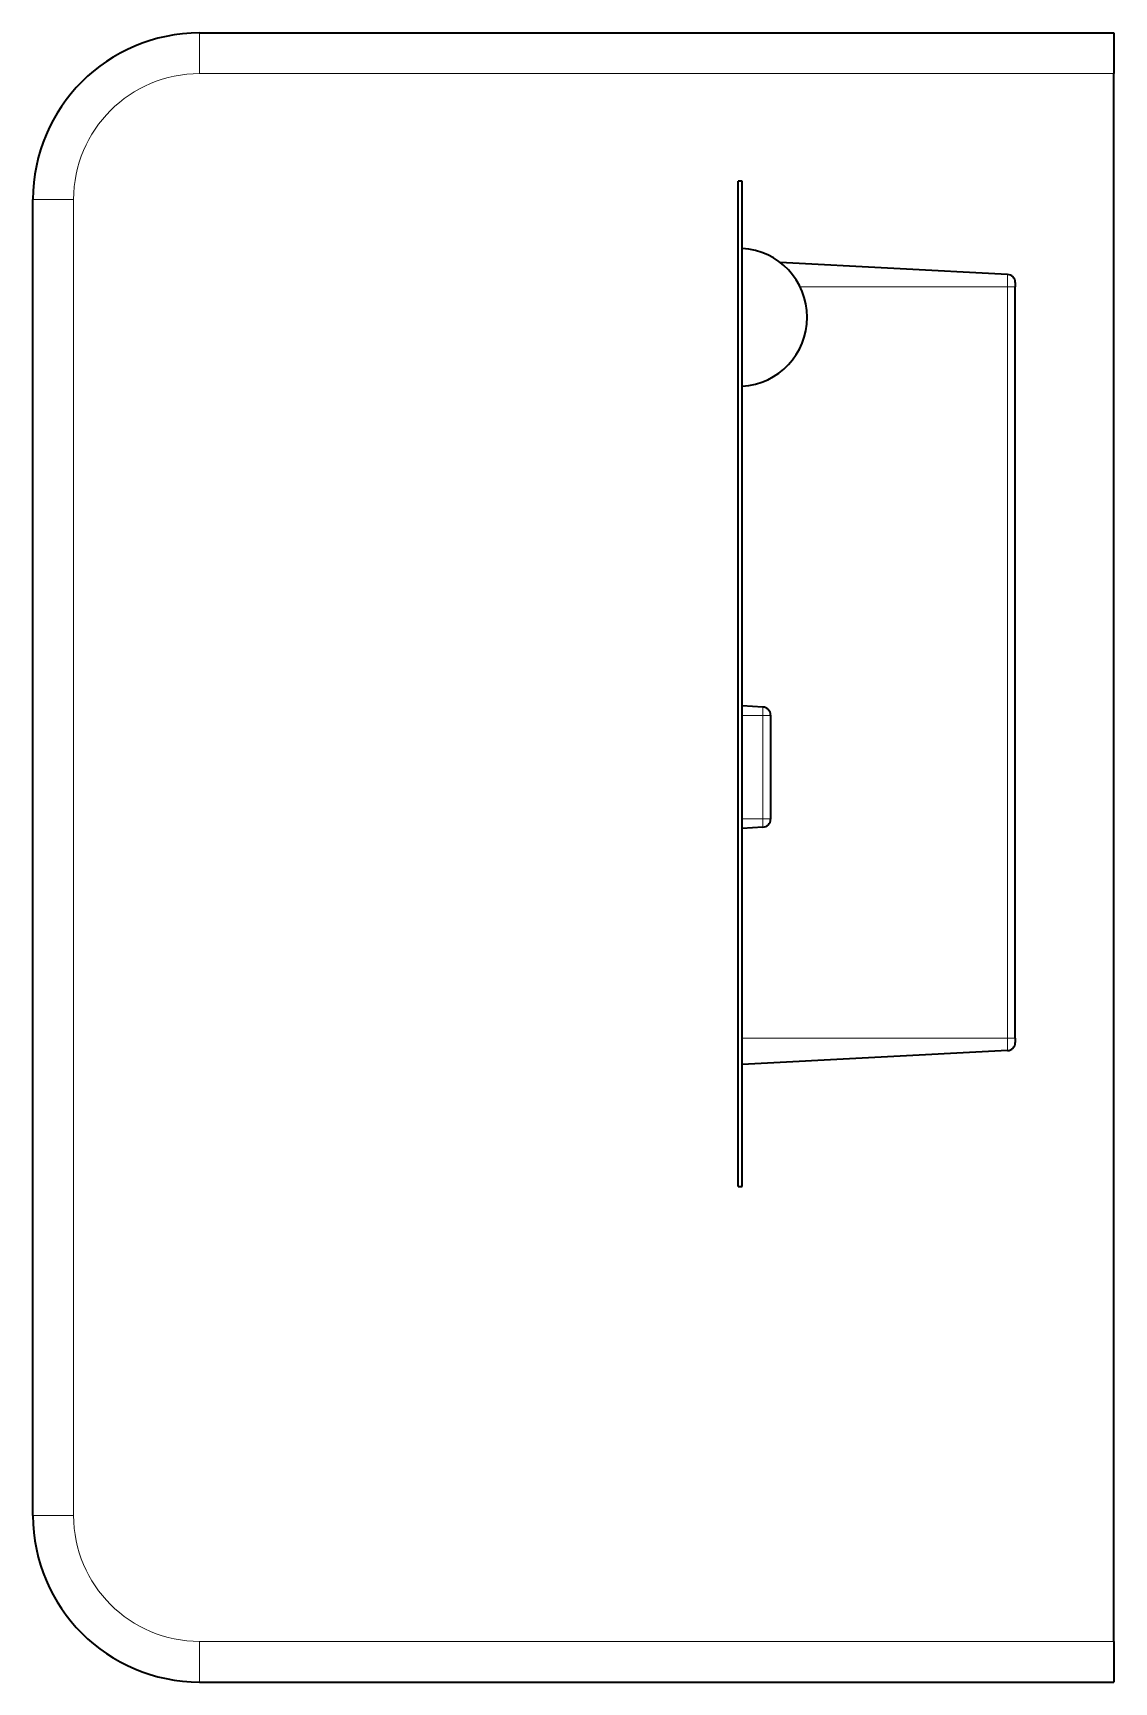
# Model space of a CAD drawing. Extents: x 468 to 804, y 295 to 621.
# Drawn here: x 677.73 to 704.33, y 400.2 to 440.8 of the extents above; entities that cross this region are included whole.
import ezdxf

# ---------------------------------------------------------------- set-up
doc = ezdxf.new("R2010")
doc.units = 0

msp = doc.modelspace()

# ---------------------------------------------------------------- linework, layer by layer
at = {"color": 7, "lineweight": 35}
for p, q in [((681.827, 440.8), (704.327, 440.8)), ((704.327, 401.2), (704.327, 439.8)), ((695.078, 412.4), (695.078, 437.15)), ((695.178, 412.4), (695.178, 437.15)), ((677.727, 404.3), (677.727, 436.7)), ((681.827, 400.2), (704.327, 400.2))]:
    msp.add_line(p, q, dxfattribs=at)
at = {"color": 7, "lineweight": 13, "ltscale": 0.025}
for p, q in [((681.827, 439.8), (681.827, 440.8)), ((678.727, 436.7), (677.727, 436.7)), ((678.727, 404.3), (677.727, 404.3)), ((681.827, 401.2), (681.827, 400.2))]:
    msp.add_line(p, q, dxfattribs=at)
at = {"color": 7, "lineweight": 35, "ltscale": 0.025}
for p, q in [((704.327, 440.8), (704.327, 439.8)), ((704.327, 401.2), (704.327, 400.2))]:
    msp.add_line(p, q, dxfattribs=at)
at = {"color": 7, "lineweight": 13}
for p, q in [((681.827, 439.8), (704.327, 439.8)), ((678.727, 404.3), (678.727, 436.7)), ((681.827, 401.2), (704.327, 401.2))]:
    msp.add_line(p, q, dxfattribs=at)
at = {"color": 7, "lineweight": 35, "ltscale": 0.002499}
for p, q in [((695.178, 437.15), (695.078, 437.15)), ((695.078, 412.4), (695.178, 412.4))]:
    msp.add_line(p, q, dxfattribs=at)
at = {"color": 7, "lineweight": 35, "ltscale": 0.140059}
msp.add_line((701.708, 434.855), (696.113, 435.148), dxfattribs=at)
at = {"color": 7, "lineweight": 13, "ltscale": 0.007621}
msp.add_line((701.708, 434.855), (701.708, 434.55), dxfattribs=at)
at = {"color": 7, "lineweight": 13, "ltscale": 0.12762}
msp.add_line((701.708, 434.55), (696.603, 434.55), dxfattribs=at)
at = {"color": 7, "lineweight": 13, "ltscale": 0.004739}
for p, q in [((701.898, 434.55), (701.708, 434.55)), ((701.898, 416.05), (701.708, 416.05))]:
    msp.add_line(p, q, dxfattribs=at)
at = {"color": 7, "lineweight": 13, "ltscale": 0.4625}
msp.add_line((701.708, 416.05), (701.708, 434.55), dxfattribs=at)
at = {"color": 7, "lineweight": 35, "ltscale": 0.002628}
for p, q in [((701.898, 434.655), (701.898, 434.55)), ((701.898, 416.05), (701.898, 415.945))]:
    msp.add_line(p, q, dxfattribs=at)
at = {"color": 7, "lineweight": 35, "ltscale": 0.4625}
msp.add_line((701.898, 416.05), (701.898, 434.55), dxfattribs=at)
at = {"color": 7, "lineweight": 35, "ltscale": 0.01278}
for p, q in [((695.688, 424.205), (695.178, 424.232)), ((695.688, 421.245), (695.178, 421.218))]:
    msp.add_line(p, q, dxfattribs=at)
at = {"color": 7, "lineweight": 13, "ltscale": 0.012762}
for p, q in [((695.688, 424), (695.178, 424)), ((695.688, 421.45), (695.178, 421.45))]:
    msp.add_line(p, q, dxfattribs=at)
at = {"color": 7, "lineweight": 13, "ltscale": 0.005121}
for p, q in [((695.688, 424.205), (695.688, 424)), ((695.688, 421.45), (695.688, 421.245))]:
    msp.add_line(p, q, dxfattribs=at)
at = {"color": 7, "lineweight": 13, "ltscale": 0.004738}
for p, q in [((695.878, 424), (695.688, 424)), ((695.878, 421.45), (695.688, 421.45))]:
    msp.add_line(p, q, dxfattribs=at)
at = {"color": 7, "lineweight": 13, "ltscale": 0.06375}
msp.add_line((695.688, 424), (695.688, 421.45), dxfattribs=at)
at = {"color": 7, "lineweight": 35, "ltscale": 0.000127411}
msp.add_line((695.878, 424.005), (695.878, 424), dxfattribs=at)
at = {"color": 7, "lineweight": 35, "ltscale": 0.06375}
msp.add_line((695.878, 424), (695.878, 421.45), dxfattribs=at)
at = {"color": 7, "lineweight": 35, "ltscale": 0.000128174}
msp.add_line((695.878, 421.45), (695.878, 421.445), dxfattribs=at)
at = {"color": 7, "lineweight": 13, "ltscale": 0.163261}
msp.add_line((701.708, 416.05), (695.178, 416.05), dxfattribs=at)
at = {"color": 7, "lineweight": 35, "ltscale": 0.163485}
msp.add_line((701.708, 415.745), (695.178, 415.403), dxfattribs=at)
at = {"color": 7, "lineweight": 13, "ltscale": 0.00762}
msp.add_line((701.708, 416.05), (701.708, 415.745), dxfattribs=at)
at = {"color": 7, "lineweight": 35}
for centre, radius, start, end in [((681.827, 436.7), 4.1, 90, 180), ((695.078, 433.8), 1.7, 273.3723, 86.6277), ((701.698, 434.655), 0.2, 0, 87), ((695.678, 424.005), 0.2, 0, 87), ((695.678, 421.445), 0.2, 273, 0), ((701.698, 415.945), 0.2, 273, 360), ((681.827, 404.3), 4.1, 180, 270)]:
    msp.add_arc(centre, radius, start, end, dxfattribs=at)
at = {"color": 7, "lineweight": 13}
for centre, start, end in [((681.827, 436.7), 90, 180), ((681.827, 404.3), 180, 270)]:
    msp.add_arc(centre, 3.1, start, end, dxfattribs=at)

doc.saveas('drawing.dxf')
